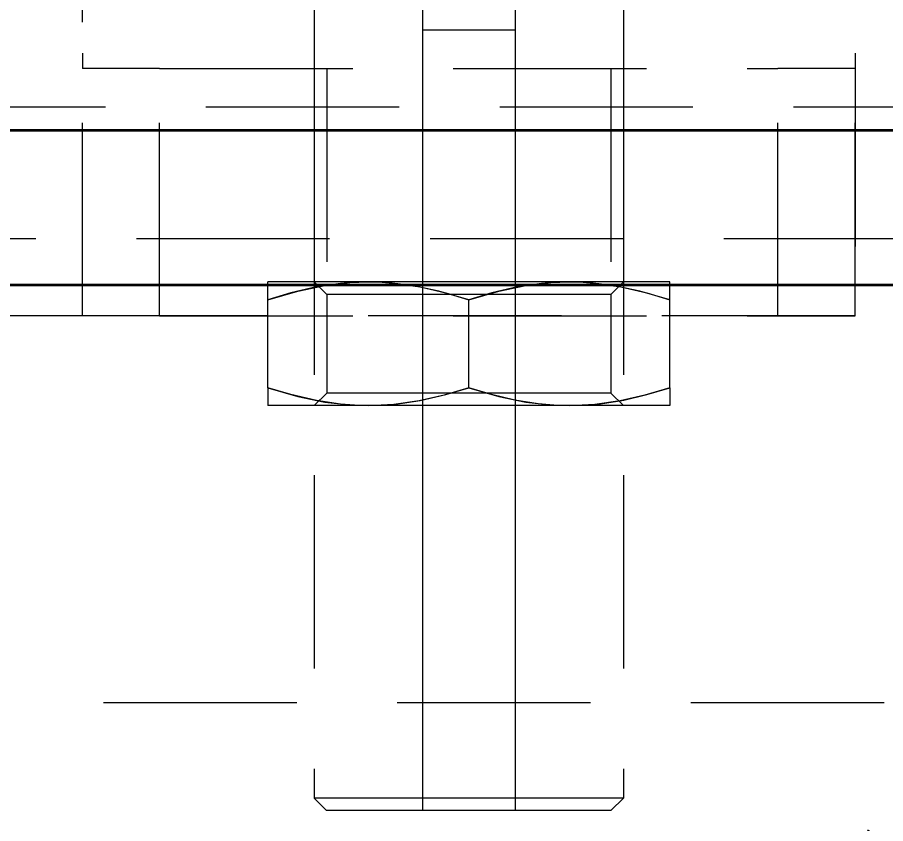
# Model space of a CAD drawing. Header units: millimetres. Extents: x -10155 to 20189, y -25550 to -22580.
# Drawn here: x -8995.5 to -8939.3, y -23112.8 to -23060.7 of the extents above; entities that cross this region are included whole.
import ezdxf

# ---------------------------------------------------------------- set-up
doc = ezdxf.new("R2010")
doc.units = ezdxf.units.MM
doc.linetypes.add('HIDDEN-HOKUTO', pattern=[3.8, 2.5, -1.3])
doc.layers.add('AM_HID', color=1, linetype='HIDDEN-HOKUTO', lineweight=25)
doc.layers.add('word_dim', color=253, linetype='Continuous')
doc.styles.get("Standard").update_dxf_attribs({"font": 'romans.shx', "bigfont": 'bigfont.shx'})
doc.dimstyles.new('RS-1-5', dxfattribs={"dimscale": 5, "dimtxt": 3.5, "dimasz": 3, "dimexe": 1, "dimexo": 0, "dimgap": 1, "dimtad": 3, "dimdsep": 46, "dimtxsty": 'Standard', "dimblk1": 'OPEN', "dimblk2": 'OPEN', "dimsah": 1, "dimcen": 0, "dimclrd": 256, "dimclre": 256, "dimclrt": 3, "dimadec": 0, "dimazin": 0, "dimtfac": 1, "dimtmove": 0, "dimatfit": 3, "dimldrblk": 'OPEN', "dimfxl": 0, "dimtolj": 1, "dimtzin": 0, "dimarcsym": 0})

# ---------------------------------------------------------------- blocks, each defined once
blk = doc.blocks.new('_Open')
at = {"color": 0, "lineweight": -2}
for p, q in [((-1, 0.1667), (0, 0)), ((-1, -0.1667), (0, 0)), ((0, 0), (-1, 0))]:
    blk.add_line(p, q, dxfattribs=at)
blk = doc.blocks.new('*D754')
at = {"layer": 'DEFPOINTS', "color": 0, "ltscale": 2}
for p in [(-8616.248, -22750.69), (-9696.248, -23547.806), (-8616.248, -23589.18)]:
    blk.add_point(p, dxfattribs=at)
at = {"layer": 'word_dim', "lineweight": -2, "ltscale": 2}
for p, q in [((-9696.248, -23547.806), (-9696.248, -22745.69)), ((-8616.248, -23589.18), (-8616.248, -22745.69)), ((-9681.248, -22750.69), (-8631.248, -22750.69))]:
    blk.add_line(p, q, dxfattribs=at)
at = {"layer": 'word_dim', "lineweight": -2, "ltscale": 2, "xscale": 15, "yscale": 15, "zscale": 15, "rotation": 180}
blk.add_blockref('_Open', (-9696.248, -22750.69), dxfattribs=at)
at = {"layer": 'word_dim', "lineweight": -2, "ltscale": 2, "xscale": 15, "yscale": 15, "zscale": 15}
blk.add_blockref('_Open', (-8616.248, -22750.69), dxfattribs=at)
at = {"layer": 'word_dim', "color": 3, "ltscale": 2, "insert": (-9156.248, -22736.94), "char_height": 17.5, "attachment_point": 5}
blk.add_mtext('\\A1;1080', dxfattribs=at)
blk = doc.blocks.new('aa1')
for p, q in [((-0.4, 0.0667), (0, 0)), ((0, 0), (-1, 0)), ((-0.4, -0.0667), (0, 0))]:
    blk.add_line(p, q)
blk = doc.blocks.new('aa2')
blk.add_circle((0, 0), 1)
blk = doc.blocks.new('*D768')
at = {"layer": 'DEFPOINTS', "color": 0, "linetype": 'Continuous', "ltscale": 2}
for p in [(-8745.481, -22818.667), (-8745.481, -22818.667), (-8946.473, -23127.169)]:
    blk.add_point(p, dxfattribs=at)
at = {"layer": 'word_dim', "linetype": 'Continuous', "lineweight": -2, "ltscale": 2}
blk.add_line((-8926.003, -23095.749), (-8765.952, -22850.087), dxfattribs=at)
at = {"layer": 'word_dim', "linetype": 'Continuous', "lineweight": -2, "ltscale": 2, "xscale": 37.5, "yscale": 37.5, "zscale": 37.5}
for name, p, rotation in [('aa2', (-8745.481, -22818.667), 56.91535859627189), ('aa1', (-8946.473, -23127.169), 236.9153585962719)]:
    blk.add_blockref(name, p, dxfattribs=dict(at, rotation=rotation))
at = {"layer": 'word_dim', "color": 3, "linetype": 'Continuous', "ltscale": 2, "insert": (-8845.977, -22972.918), "char_height": 0.000005, "attachment_point": 5, "rotation": 56.9154}
blk.add_mtext('\\A1;368.2', dxfattribs=at)

msp = doc.modelspace()

# ---------------------------------------------------------------- linework, layer by layer
at = {"color": 7, "lineweight": 35}
for p, q in [((-8666.748, -23068.004), (-9315.748, -23068.004)), ((-8663.748, -23078.004), (-9315.748, -23078.004))]:
    msp.add_line(p, q, dxfattribs=at)
at = {"layer": 'AM_HID', "color": 1, "lineweight": 13, "ltscale": 5}
for p, q in [((-8969.248, -23011.004), (-8969.248, -23112.004)), ((-8963.248, -23011.004), (-8963.248, -23112.004)), ((-8976.248, -23033.304), (-8976.248, -23111.204)), ((-8956.248, -23033.304), (-8956.248, -23111.204)), ((-8991.248, -23080.004), (-8991.248, -23044.004)), ((-8991.248, -23044.004), (-8991.248, -23064.004)), ((-8941.248, -23044.004), (-8941.248, -23080.004)), ((-8941.248, -23044.004), (-8941.248, -23064.004)), ((-8966.248, -23061.504), (-8969.248, -23061.504)), ((-8969.248, -23061.504), (-8969.248, -23132.004)), ((-8963.248, -23061.504), (-8966.248, -23061.504)), ((-8963.248, -23061.504), (-8963.248, -23132.004)), ((-8991.248, -23080.004), (-8991.248, -23064.004)), ((-8986.248, -23064.004), (-8991.248, -23064.004)), ((-8986.248, -23064.004), (-8946.248, -23064.004)), ((-8986.248, -23080.004), (-8986.248, -23064.004)), ((-8976.248, -23064.004), (-8976.248, -23080.004)), ((-8975.436, -23064.004), (-8975.436, -23080.004)), ((-8957.06, -23064.004), (-8957.06, -23080.004)), ((-8956.248, -23064.004), (-8956.248, -23080.004)), ((-8941.248, -23064.004), (-8946.248, -23064.004)), ((-8946.248, -23080.004), (-8946.248, -23064.004)), ((-8941.248, -23080.004), (-8941.248, -23064.004)), ((-8666.748, -23066.504), (-9655.748, -23066.504)), ((-8671.248, -23075.004), (-9641.248, -23075.004)), ((-8972.748, -23077.804), (-8979.248, -23077.804)), ((-8979.248, -23078.965), (-8979.248, -23077.804)), ((-8975.436, -23078.616), (-8976.248, -23077.804)), ((-8966.248, -23077.804), (-8972.748, -23077.804)), ((-8959.748, -23077.804), (-8966.248, -23077.804)), ((-8953.248, -23077.804), (-8959.748, -23077.804)), ((-8957.06, -23078.616), (-8956.248, -23077.804)), ((-8953.248, -23078.965), (-8953.248, -23077.804)), ((-8979.248, -23084.643), (-8979.248, -23078.965)), ((-8966.248, -23078.616), (-8975.436, -23078.616)), ((-8966.247, -23078.616), (-8975.436, -23078.616)), ((-8975.436, -23078.616), (-8975.436, -23084.992)), ((-8957.06, -23078.616), (-8966.248, -23078.616)), ((-8966.248, -23084.643), (-8966.248, -23078.965)), ((-8957.06, -23078.616), (-8966.247, -23078.616)), ((-8966.247, -23084.643), (-8966.247, -23078.965)), ((-8957.06, -23078.616), (-8957.06, -23084.992)), ((-8953.248, -23084.643), (-8953.248, -23078.965)), ((-8991.248, -23080.004), (-9251.248, -23080.004)), ((-8941.248, -23080.004), (-8991.248, -23080.004)), ((-8986.248, -23080.004), (-8991.248, -23080.004)), ((-8986.248, -23080.004), (-8946.248, -23080.004)), ((-8946.248, -23080.004), (-8941.248, -23080.004)), ((-8676.248, -23080.004), (-8941.248, -23080.004)), ((-8979.248, -23084.643), (-8979.248, -23085.804)), ((-8975.436, -23084.992), (-8976.248, -23085.804)), ((-8966.248, -23084.992), (-8975.436, -23084.992)), ((-8966.247, -23084.992), (-8975.436, -23084.992)), ((-8957.06, -23084.992), (-8966.248, -23084.992)), ((-8957.06, -23084.992), (-8966.247, -23084.992)), ((-8957.06, -23084.992), (-8956.248, -23085.804)), ((-8953.248, -23084.643), (-8953.248, -23085.804)), ((-8972.748, -23085.804), (-8979.248, -23085.804)), ((-8966.248, -23085.804), (-8972.748, -23085.804)), ((-8959.748, -23085.804), (-8966.248, -23085.804)), ((-8953.248, -23085.804), (-8959.748, -23085.804)), ((-9008.875, -23105.004), (-8879.3, -23105.004)), ((-8966.248, -23111.204), (-8976.248, -23111.204)), ((-8966.247, -23111.204), (-8976.248, -23111.204)), ((-8975.447, -23112.004), (-8976.248, -23111.204)), ((-8956.248, -23111.204), (-8966.248, -23111.204)), ((-8956.248, -23111.204), (-8966.247, -23111.204)), ((-8957.047, -23112.004), (-8956.248, -23111.204)), ((-8966.248, -23112.004), (-8975.447, -23112.004)), ((-8957.047, -23112.004), (-8966.248, -23112.004))]:
    msp.add_line(p, q, dxfattribs=at)
for points in [[(-8979.248, -23078.965), (-8977.308, -23078.396), (-8975.566, -23078.035), (-8973.935, -23077.845), (-8972.748, -23077.804)], [(-8972.747, -23077.804), (-8973.637, -23077.827), (-8974.537, -23077.898), (-8976.092, -23078.128), (-8977.767, -23078.516), (-8979.247, -23078.965)], [(-8972.748, -23077.804), (-8971.858, -23077.827), (-8970.958, -23077.898), (-8969.403, -23078.128), (-8967.728, -23078.516), (-8966.248, -23078.965)], [(-8966.247, -23078.965), (-8968.186, -23078.396), (-8969.929, -23078.035), (-8971.561, -23077.845), (-8972.747, -23077.804)], [(-8966.248, -23078.965), (-8964.309, -23078.396), (-8962.566, -23078.035), (-8960.934, -23077.845), (-8959.748, -23077.804)], [(-8959.747, -23077.804), (-8960.636, -23077.827), (-8961.537, -23077.898), (-8963.092, -23078.128), (-8964.767, -23078.516), (-8966.247, -23078.965)], [(-8959.748, -23077.804), (-8958.858, -23077.827), (-8957.958, -23077.898), (-8956.402, -23078.128), (-8954.728, -23078.516), (-8953.248, -23078.965)], [(-8953.247, -23078.965), (-8955.186, -23078.396), (-8956.929, -23078.035), (-8958.561, -23077.845), (-8959.747, -23077.804)], [(-8972.748, -23085.804), (-8973.637, -23085.78), (-8974.538, -23085.71), (-8976.093, -23085.479), (-8977.768, -23085.092), (-8979.248, -23084.643)], [(-8979.247, -23084.643), (-8977.308, -23085.212), (-8975.565, -23085.572), (-8973.934, -23085.762), (-8972.747, -23085.804)], [(-8966.248, -23084.643), (-8967.849, -23085.124), (-8969.464, -23085.491), (-8971.096, -23085.723), (-8971.92, -23085.783), (-8972.748, -23085.804)], [(-8972.747, -23085.804), (-8971.857, -23085.78), (-8970.957, -23085.71), (-8969.401, -23085.479), (-8967.727, -23085.092), (-8966.247, -23084.643)], [(-8959.748, -23085.804), (-8960.756, -23085.774), (-8961.76, -23085.685), (-8963.272, -23085.445), (-8964.769, -23085.091), (-8966.248, -23084.643)], [(-8966.247, -23084.643), (-8964.307, -23085.211), (-8962.564, -23085.572), (-8960.933, -23085.762), (-8959.747, -23085.804)], [(-8953.248, -23084.643), (-8954.849, -23085.124), (-8956.464, -23085.491), (-8958.096, -23085.723), (-8958.92, -23085.783), (-8959.748, -23085.804)], [(-8959.747, -23085.804), (-8958.739, -23085.774), (-8957.735, -23085.685), (-8956.223, -23085.445), (-8954.727, -23085.091), (-8953.247, -23084.643)]]:
    msp.add_lwpolyline(points, dxfattribs=at)

# ---------------------------------------------------------------- dimensions: what is measured, and where the dimension line sits
at = {"layer": 'word_dim', "ltscale": 2}
dim = msp.add_linear_dim(base=(-8616.248, -22750.69), p1=(-9696.248, -23547.806), p2=(-8616.248, -23589.18), dimstyle='RS-1-5', dxfattribs=at)
dim.commit()
dim.dimension.update_dxf_attribs({"geometry": '*D754', "text_midpoint": (-9156.248, -22736.94)})
at = {"layer": 'word_dim', "color": 3, "linetype": 'Continuous', "ltscale": 2}
dim = msp.add_aligned_dim(p1=(-8946.473, -23127.169), p2=(-8745.481, -22818.667), distance=0, dimstyle='RS-1-5', override={"dimtxt": 1e-06, "dimasz": 7.5, "dimgap": 0, "dimblk1": 'aa1', "dimblk2": 'aa2', "dimse1": 1, "dimse2": 1}, dxfattribs=at)
dim.commit()
dim.dimension.update_dxf_attribs({"geometry": '*D768', "text_midpoint": (-8845.977, -22972.918)})

doc.saveas('drawing.dxf')
